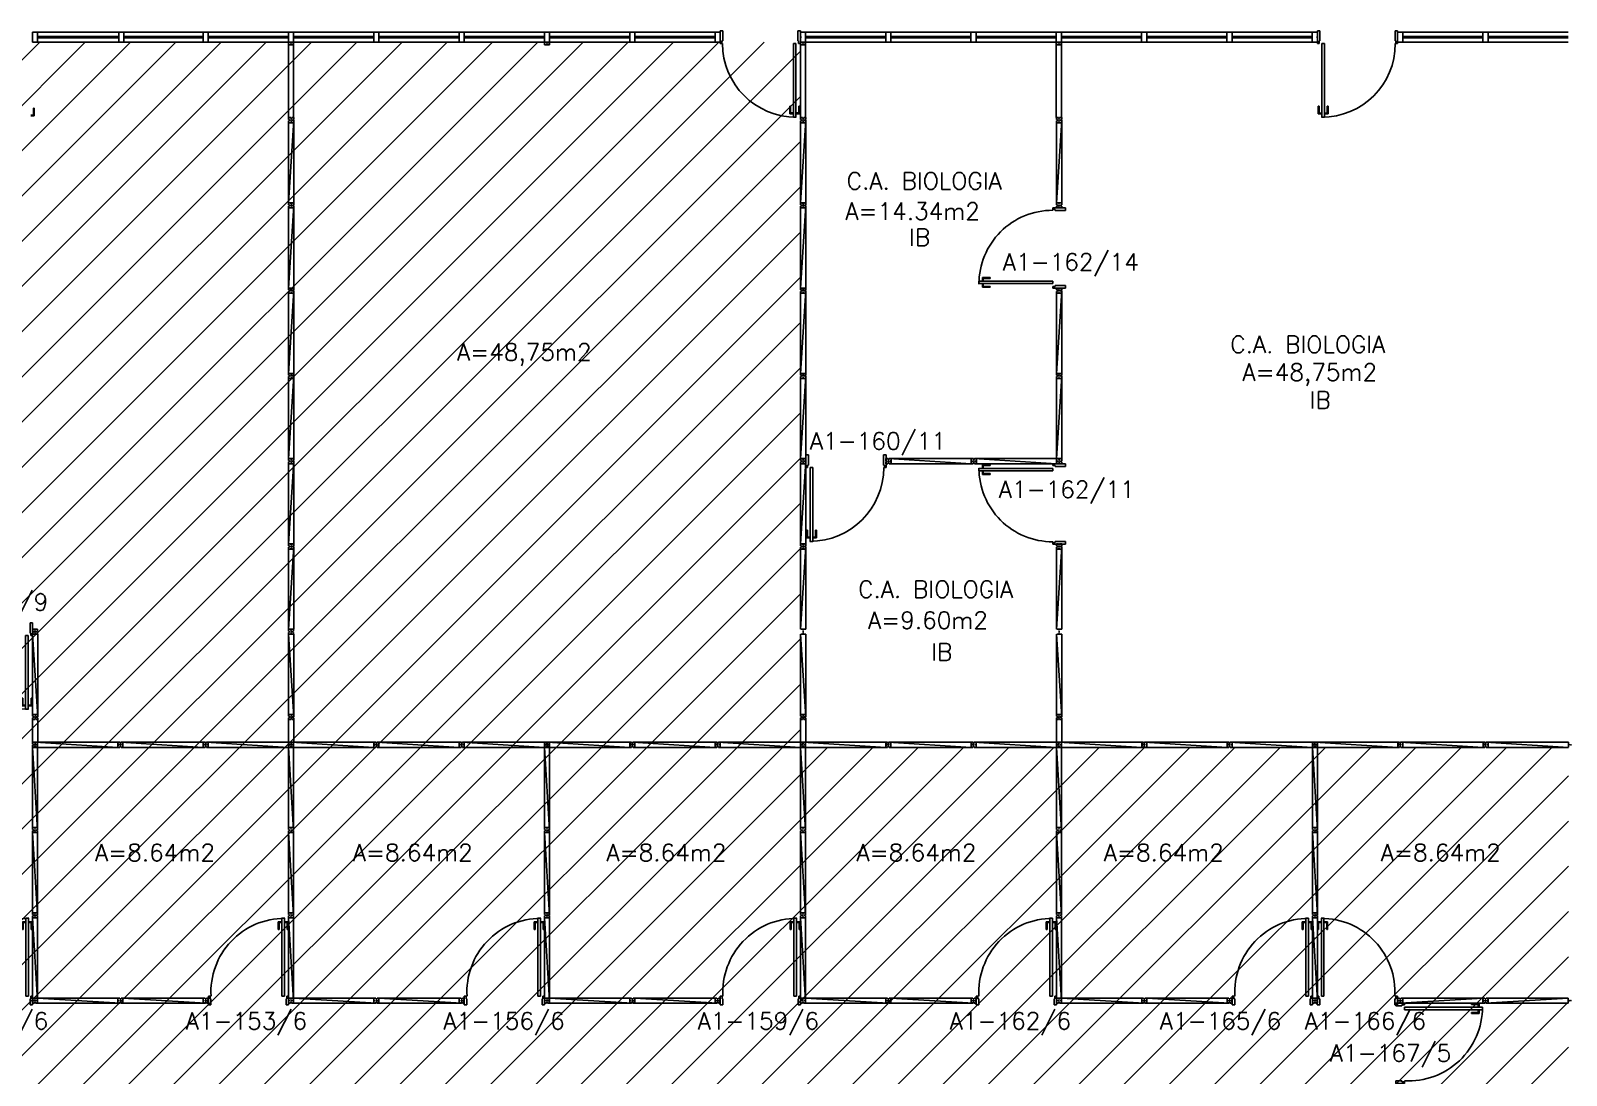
# Model space of a CAD drawing. Extents: x -31 to 207, y 425 to 518.
# Drawn here: x 132.24 to 150.24, y 441.08 to 453.33 of the extents above; entities that cross this region are included whole.
import ezdxf
from ezdxf.enums import TextEntityAlignment as Align

# ---------------------------------------------------------------- set-up
doc = ezdxf.new("R2010")
doc.units = 0
doc.header["$LTSCALE"] = 0.01
doc.header["$MEASUREMENT"] = 0
doc.layers.get('0').update_dxf_attribs({"linetype": 'CONTINUOUS'})
for name, color, linetype in [('AREA', 2, 'CONTINUOUS'), ('DIV', 2, 'CONTINUOUS'), ('HATCH VERMELHO', 10, 'CONTINUOUS'), ('TEXT_CENTRO_CUSTO', 1, 'CONTINUOUS'), ('TEXTO', 2, 'CONTINUOUS'), ('TEXTO-ENDEREÇO', 2, 'CONTINUOUS')]:
    doc.layers.add(name, color=color, linetype=linetype)
doc.styles.add('UNB-100', font='simplex.shx', dxfattribs={"height": 0.2})
doc.styles.add('UNB-100-1', font='simplex.shx', dxfattribs={"height": 0.2})

# ---------------------------------------------------------------- blocks, each defined once
blk = doc.blocks.new('DIVMT-SLS')
for p, q in [((-0.03, 0.03), (-0.03, 0.006)), ((-0.008, 0.03), (-0.03, 0.03)), ((-0.0185, 0.006), (-0.03, 0.006)), ((-0.0185, -0.006), (-0.0185, 0.006)), ((-0.008, 0.03), (-0.008, 0.02)), ((-0.008, 0.02), (0.008, 0.02)), ((-0.0051, 0), (0.0051, 0)), ((0.0051, 0), (-0.0051, 0)), ((-0.0051, 0), (0.0051, 0)), ((0.97, -0.03), (0, 0.03)), ((0, -0.0051), (0, 0.0051)), ((0, 0.0051), (0, -0.0051)), ((0.008, 0.03), (0.008, 0.02)), ((0.008, 0.03), (0.03, 0.03)), ((0.0205, 0.006), (0.03, 0.006)), ((0.0205, -0.006), (0.0205, 0.006)), ((0.0205, 0.006), (0.0205, -0.006)), ((0.0205, 0.006), (0.03, 0.006)), ((0.97, 0.03), (0.03, 0.03)), ((0.03, 0.006), (0.03, 0.03)), ((0.03, -0.03), (0.03, 0.03)), ((0.03, -0.005), (0.03, 0.005)), ((0.97, 0.03), (0.97, 0.009)), ((0.97, 0.009), (0.97, 0.027)), ((0.9795, 0.006), (0.97, 0.006)), ((0.97, -0.005), (0.97, 0.005)), ((0.9795, 0.006), (0.9795, -0.006)), ((1.0051, 0), (0.9949, 0)), ((1, 0.0051), (1, -0.0051)), ((-0.0185, -0.006), (-0.03, -0.006)), ((-0.03, -0.03), (-0.03, -0.006)), ((-0.008, -0.03), (-0.03, -0.03)), ((-0.008, -0.03), (-0.008, -0.02)), ((-0.008, -0.02), (0.008, -0.02)), ((0.008, -0.03), (0.008, -0.02)), ((0.008, -0.03), (0.03, -0.03)), ((0.0205, -0.006), (0.03, -0.006)), ((0.0205, -0.006), (0.03, -0.006)), ((0.03, -0.006), (0.03, -0.03)), ((0.97, -0.03), (0.03, -0.03)), ((0.9795, -0.006), (0.97, -0.006)), ((0.97, -0.009), (0.97, -0.027))]:
    blk.add_line(p, q)
blk = doc.blocks.new('MTINI-SLS')
for p, q in [((-0.005, 0), (0.005, 0)), ((0, 0.001), (0, 0.02)), ((0.008, 0.02), (0, 0.02)), ((0, -0.005), (0, 0.005)), ((0, -0.02), (0, 0.001)), ((0.008, 0.03), (0.03, 0.03)), ((0.008, 0.03), (0.008, 0.02)), ((0.02, 0.006), (0.02, -0.006)), ((0.02, 0.006), (0.03, 0.006)), ((0.02, -0.004), (0.02, 0.004)), ((0.023, 0.006), (0.03, 0.006)), ((0.03, 0.006), (0.03, 0.03)), ((0, -0.02), (0.008, -0.02)), ((0.008, -0.03), (0.008, -0.02)), ((0.008, -0.03), (0.03, -0.03)), ((0.02, -0.006), (0.03, -0.006)), ((0.023, -0.006), (0.03, -0.006)), ((0.03, -0.006), (0.03, -0.03))]:
    blk.add_line(p, q)
blk = doc.blocks.new('PDV2D-SLS')
at = {"layer": 'DIV'}
for p, q in [((0.03, 0.05), (0.06, 0.05)), ((0.03, 0.035), (0.03, 0.05)), ((0.03, -0.035), (0.03, 0.035)), ((0.06, 0.05), (0.06, -0.02)), ((0.941, 0.05), (0.941, -0.02)), ((0.971, 0.05), (0.941, 0.05)), ((0.971, 0.035), (0.971, 0.05)), ((0.971, -0.035), (0.971, 0.035)), ((0.03, -0.05), (0.03, -0.035)), ((0.05, -0.05), (0.03, -0.05)), ((0.05, -0.02), (0.06, -0.02)), ((0.05, -0.02), (0.05, -0.05)), ((0.079, -0.05), (0.109, -0.05)), ((0.079, -0.05), (0.079, -0.965)), ((0.109, -0.05), (0.109, -0.965)), ((0.951, -0.02), (0.941, -0.02)), ((0.951, -0.02), (0.951, -0.05)), ((0.951, -0.05), (0.971, -0.05)), ((0.971, -0.05), (0.971, -0.035)), ((0.036, -0.925), (0.036, -0.835)), ((0.046, -0.835), (0.036, -0.835)), ((0.046, -0.915), (0.046, -0.835)), ((0.141, -0.915), (0.141, -0.835)), ((0.141, -0.835), (0.151, -0.835)), ((0.151, -0.925), (0.151, -0.835)), ((0.036, -0.925), (0.076, -0.925)), ((0.046, -0.915), (0.076, -0.915)), ((0.109, -0.965), (0.079, -0.965)), ((0.141, -0.915), (0.111, -0.915)), ((0.151, -0.925), (0.111, -0.925))]:
    blk.add_line(p, q, dxfattribs=at)
blk.add_arc((0.076, -0.1), 0.865, 270, 3.3214, dxfattribs=at)
blk = doc.blocks.new('PDV1D-SLS')
at = {"layer": 'DIV'}
for p, q in [((0, 0), (-0.012, 0)), ((0, 0.06), (0, 0.075)), ((0, 0.075), (0.03, 0.075)), ((0, -0.06), (0, 0.06)), ((0.03, 0.075), (0.03, -0.045)), ((0.91, 0.075), (0.91, -0.045)), ((0.94, 0.075), (0.91, 0.075)), ((0.94, 0.06), (0.94, 0.075)), ((0.94, -0.06), (0.94, 0.06)), ((0, -0.075), (0, -0.06)), ((0.02, -0.075), (0, -0.075)), ((0.02, -0.045), (0.03, -0.045)), ((0.02, -0.045), (0.02, -0.075)), ((0.052, -0.075), (0.052, -0.94)), ((0.052, -0.075), (0.082, -0.075)), ((0.082, -0.075), (0.082, -0.94)), ((0.92, -0.045), (0.91, -0.045)), ((0.92, -0.045), (0.92, -0.075)), ((0.92, -0.075), (0.94, -0.075)), ((0.94, -0.075), (0.94, -0.06)), ((0.019, -0.81), (0.009, -0.81)), ((0.009, -0.9), (0.009, -0.81)), ((0.009, -0.9), (0.049, -0.9)), ((0.019, -0.89), (0.019, -0.81)), ((0.019, -0.89), (0.049, -0.89)), ((0.114, -0.89), (0.084, -0.89)), ((0.124, -0.9), (0.084, -0.9)), ((0.114, -0.81), (0.124, -0.81)), ((0.114, -0.89), (0.114, -0.81)), ((0.124, -0.9), (0.124, -0.81)), ((0.082, -0.94), (0.052, -0.94))]:
    blk.add_line(p, q, dxfattribs=at)
blk.add_arc((0.048, -0.075), 0.865, 270, 0, dxfattribs=at)
blk = doc.blocks.new('PDV1E-SLS')
at = {"layer": 'DIV'}
for p, q in [((-0.94, 0.075), (-0.91, 0.075)), ((-0.94, 0.06), (-0.94, 0.075)), ((-0.94, -0.06), (-0.94, 0.06)), ((-0.91, 0.075), (-0.91, -0.045)), ((0, 0.075), (-0.03, 0.075)), ((-0.03, 0.075), (-0.03, -0.045)), ((0, 0.06), (0, 0.075)), ((0, -0.06), (0, 0.06)), ((0, 0), (0.012, 0)), ((-0.94, -0.075), (-0.94, -0.06)), ((-0.92, -0.075), (-0.94, -0.075)), ((-0.92, -0.045), (-0.92, -0.075)), ((-0.92, -0.045), (-0.91, -0.045)), ((-0.082, -0.075), (-0.082, -0.94)), ((-0.052, -0.075), (-0.082, -0.075)), ((-0.052, -0.075), (-0.052, -0.94)), ((-0.02, -0.045), (-0.03, -0.045)), ((-0.02, -0.045), (-0.02, -0.075)), ((-0.02, -0.075), (0, -0.075)), ((0, -0.075), (0, -0.06)), ((-0.114, -0.81), (-0.124, -0.81)), ((-0.124, -0.9), (-0.124, -0.81)), ((-0.124, -0.9), (-0.084, -0.9)), ((-0.114, -0.89), (-0.114, -0.81)), ((-0.114, -0.89), (-0.084, -0.89)), ((-0.019, -0.89), (-0.049, -0.89)), ((-0.009, -0.9), (-0.049, -0.9)), ((-0.019, -0.81), (-0.009, -0.81)), ((-0.019, -0.89), (-0.019, -0.81)), ((-0.009, -0.9), (-0.009, -0.81)), ((-0.082, -0.94), (-0.052, -0.94))]:
    blk.add_line(p, q, dxfattribs=at)
blk.add_arc((-0.048, -0.075), 0.865, 180, 270, dxfattribs=at)
blk = doc.blocks.new('A$C65E70D11')
at = {"layer": 'DIV'}
for p, q in [((0, 0.038), (0, 0.06)), ((0.024, 0.06), (0, 0.06)), ((0, 0.038), (0.01, 0.038)), ((0, 0.022), (0, 0)), ((0, 0.022), (0.01, 0.022)), ((0, 0), (0.024, 0)), ((0.01, 0.022), (0.01, 0.038)), ((0.024, 0.051), (0.024, 0.06)), ((0.024, 0.051), (0.024, 0.06)), ((0.024, 0.051), (0.036, 0.051)), ((0.036, 0.051), (0.024, 0.051)), ((0.036, 0.012), (0.024, 0.012)), ((0.024, 0.012), (0.024, 0)), ((0.025, 0.03), (0.035, 0.03)), ((0.035, 0.03), (0.025, 0.03)), ((0.03, 0.025), (0.03, 0.035)), ((0.03, 0.035), (0.03, 0.025)), ((0.03, 0.025), (0.03, 0.035)), ((0.036, 0.051), (0.036, 0.06)), ((0.036, 0.051), (0.036, 0.06)), ((0.036, 0.06), (0.06, 0.06)), ((0.036, 0.012), (0.036, 0)), ((0.06, 0), (0.036, 0)), ((0.05, 0.022), (0.05, 0.038)), ((0.06, 0.038), (0.05, 0.038)), ((0.06, 0.022), (0.05, 0.022)), ((0.06, 0.038), (0.06, 0.06)), ((0.06, 0.022), (0.06, 0))]:
    blk.add_line(p, q, dxfattribs=at)
blk = doc.blocks.new('MTT-SLS')
for p, q in [((-0.008, 0.03), (-0.03, 0.03)), ((-0.03, 0.03), (-0.03, 0.006)), ((-0.0185, 0.006), (-0.03, 0.006)), ((-0.0185, -0.006), (-0.0185, 0.006)), ((-0.008, 0.03), (-0.008, 0.02)), ((-0.008, 0.02), (0.008, 0.02)), ((-0.0051, 0), (0.0051, 0)), ((0, -0.0051), (0, 0.0051)), ((0.008, 0.03), (0.03, 0.03)), ((0.008, 0.03), (0.008, 0.02)), ((0.0205, -0.006), (0.0205, 0.006)), ((0.0205, 0.006), (0.03, 0.006)), ((0.03, 0.006), (0.03, 0.03)), ((-0.03, -0.03), (-0.03, -0.006)), ((-0.0185, -0.006), (-0.03, -0.006)), ((-0.008, -0.03), (-0.03, -0.03)), ((-0.008, -0.02), (0.008, -0.02)), ((-0.008, -0.03), (-0.008, -0.02)), ((0.008, -0.03), (0.008, -0.02)), ((0.008, -0.03), (0.03, -0.03)), ((0.0205, -0.006), (0.03, -0.006)), ((0.03, -0.006), (0.03, -0.03))]:
    blk.add_line(p, q)

msp = doc.modelspace()

# ---------------------------------------------------------------- hatches: boundary and pattern name
at = {"layer": 'HATCH VERMELHO'}
h = msp.add_hatch(dxfattribs=at)
h.set_pattern_fill('ANSI31', color=256, scale=3, style=0)
h.paths.add_polyline_path([(114.324, 444.928), (117.32, 444.928), (117.322, 449.254), (120.322, 449.254), (120.319, 453.197), (141.259, 453.198), (141.259, 444.928), (150.26, 444.928), (150.26, 437.327), (117.32, 437.327), (117.32, 440.387), (114.32, 440.384)])

# ---------------------------------------------------------------- linework, layer by layer
at = {"layer": 'DIV'}
for p, q in [((132.259, 453.197), (132.259, 453.317)), ((132.259, 453.317), (132.319, 453.317)), ((132.259, 453.197), (132.259, 453.317)), ((132.259, 453.317), (132.319, 453.317)), ((132.319, 453.197), (132.259, 453.197)), ((132.319, 453.197), (132.259, 453.197)), ((132.319, 453.197), (132.259, 453.197)), ((132.319, 453.317), (132.319, 453.197)), ((132.319, 453.317), (132.319, 453.198)), ((133.271, 453.317), (132.319, 453.317)), ((132.319, 453.293), (132.319, 453.308)), ((132.319, 453.223), (132.319, 453.293)), ((133.271, 453.263), (132.319, 453.263)), ((132.319, 453.251), (133.271, 453.251)), ((132.319, 453.208), (132.319, 453.223)), ((132.319, 453.197), (133.331, 453.197)), ((133.331, 453.317), (133.271, 453.317)), ((133.271, 453.317), (133.271, 453.198)), ((133.331, 453.317), (133.271, 453.317)), ((133.271, 453.317), (133.271, 453.198)), ((133.271, 453.197), (133.331, 453.197)), ((133.271, 453.197), (133.331, 453.197)), ((133.271, 453.197), (133.331, 453.197)), ((133.331, 453.197), (133.331, 453.317)), ((133.331, 453.197), (133.331, 453.317)), ((133.331, 453.251), (134.259, 453.251)), ((133.331, 453.197), (134.259, 453.197)), ((134.259, 453.317), (133.332, 453.317)), ((134.259, 453.263), (133.332, 453.263)), ((134.319, 453.317), (134.259, 453.317)), ((134.259, 453.317), (134.259, 453.198)), ((134.319, 453.317), (134.259, 453.317)), ((134.259, 453.317), (134.259, 453.198)), ((134.259, 453.197), (134.319, 453.197)), ((134.259, 453.197), (134.319, 453.197)), ((134.259, 453.197), (134.319, 453.197)), ((134.319, 453.197), (134.319, 453.317)), ((134.319, 453.197), (134.319, 453.317)), ((134.319, 453.251), (135.259, 453.251)), ((134.319, 453.197), (135.259, 453.197)), ((135.259, 453.317), (134.32, 453.317)), ((135.259, 453.263), (134.32, 453.263)), ((135.319, 453.317), (135.259, 453.317)), ((135.259, 453.317), (135.259, 453.198)), ((135.319, 453.317), (135.259, 453.317)), ((135.259, 453.317), (135.259, 453.198)), ((135.259, 453.197), (135.319, 453.197)), ((135.259, 453.197), (135.319, 453.197)), ((135.259, 453.197), (135.319, 453.197)), ((135.259, 453.167), (135.319, 453.167)), ((135.259, 452.314), (135.259, 453.167)), ((135.295, 453.177), (135.283, 453.177)), ((135.283, 453.177), (135.283, 453.167)), ((135.284, 453.167), (135.294, 453.167)), ((135.295, 453.177), (135.295, 453.167)), ((135.319, 453.197), (135.319, 453.317)), ((135.319, 453.197), (135.319, 453.317)), ((135.319, 453.251), (136.259, 453.251)), ((135.319, 453.197), (136.259, 453.197)), ((135.319, 452.314), (135.319, 453.167)), ((136.259, 453.317), (135.32, 453.317)), ((136.259, 453.263), (135.32, 453.263)), ((136.319, 453.317), (136.259, 453.317)), ((136.259, 453.317), (136.259, 453.198)), ((136.319, 453.317), (136.259, 453.317)), ((136.259, 453.317), (136.259, 453.198)), ((136.259, 453.197), (136.319, 453.197)), ((136.259, 453.197), (136.319, 453.197)), ((136.259, 453.197), (136.319, 453.197)), ((136.319, 453.197), (136.319, 453.317)), ((136.319, 453.197), (136.319, 453.317)), ((136.319, 453.251), (137.259, 453.251)), ((136.319, 453.197), (137.259, 453.197)), ((137.259, 453.317), (136.32, 453.317)), ((137.259, 453.263), (136.32, 453.263)), ((137.319, 453.317), (137.259, 453.317)), ((137.259, 453.317), (137.259, 453.198)), ((137.319, 453.317), (137.259, 453.317)), ((137.259, 453.317), (137.259, 453.198)), ((137.259, 453.197), (137.319, 453.197)), ((137.259, 453.197), (137.319, 453.197)), ((137.259, 453.197), (137.319, 453.197)), ((137.319, 453.197), (137.319, 453.317)), ((137.319, 453.197), (137.319, 453.317)), ((137.319, 453.251), (138.259, 453.251)), ((137.319, 453.197), (138.259, 453.197)), ((138.259, 453.317), (137.32, 453.317)), ((138.259, 453.263), (137.32, 453.263)), ((138.319, 453.317), (138.259, 453.317)), ((138.259, 453.317), (138.259, 453.198)), ((138.319, 453.317), (138.259, 453.317)), ((138.259, 453.317), (138.259, 453.198)), ((138.259, 453.197), (138.319, 453.197)), ((138.259, 453.197), (138.319, 453.197)), ((138.259, 453.197), (138.319, 453.197)), ((138.259, 453.167), (138.319, 453.167)), ((138.283, 453.177), (138.283, 453.167)), ((138.295, 453.177), (138.283, 453.177)), ((138.284, 453.167), (138.294, 453.167)), ((138.295, 453.177), (138.295, 453.167)), ((138.319, 453.197), (138.319, 453.317)), ((138.319, 453.197), (138.319, 453.317)), ((138.319, 453.251), (139.259, 453.251)), ((138.319, 453.197), (139.259, 453.197)), ((139.259, 453.317), (138.32, 453.317)), ((139.259, 453.263), (138.32, 453.263)), ((139.319, 453.317), (139.259, 453.317)), ((139.259, 453.317), (139.259, 453.198)), ((139.319, 453.317), (139.259, 453.317)), ((139.259, 453.317), (139.259, 453.198)), ((139.259, 453.197), (139.319, 453.197)), ((139.259, 453.197), (139.319, 453.197)), ((139.259, 453.197), (139.319, 453.197)), ((139.319, 453.197), (139.319, 453.317)), ((139.319, 453.197), (139.319, 453.317)), ((139.319, 453.251), (140.259, 453.251)), ((139.319, 453.197), (140.259, 453.197)), ((140.259, 453.317), (139.32, 453.317)), ((140.259, 453.263), (139.32, 453.263)), ((140.319, 453.317), (140.259, 453.317)), ((140.259, 453.317), (140.259, 453.198)), ((140.319, 453.317), (140.259, 453.317)), ((140.259, 453.317), (140.259, 453.198)), ((140.259, 453.197), (140.319, 453.197)), ((140.259, 453.197), (140.319, 453.197)), ((140.259, 453.197), (140.319, 453.197)), ((140.319, 453.197), (140.319, 453.317)), ((140.319, 453.197), (140.319, 453.317)), ((141.319, 453.317), (141.259, 453.317)), ((141.259, 453.317), (141.259, 453.198)), ((141.319, 453.317), (141.259, 453.317)), ((141.259, 453.317), (141.259, 453.198)), ((141.259, 453.197), (141.319, 453.197)), ((141.259, 453.197), (141.319, 453.197)), ((141.259, 453.197), (141.319, 453.197)), ((141.259, 453.197), (141.319, 453.197)), ((141.259, 453.197), (141.319, 453.197)), ((141.259, 453.197), (141.319, 453.197)), ((141.259, 453.167), (141.319, 453.167)), ((141.259, 452.314), (141.259, 453.167)), ((141.295, 453.177), (141.283, 453.177)), ((141.283, 453.177), (141.283, 453.167)), ((141.284, 453.167), (141.294, 453.167)), ((141.295, 453.177), (141.295, 453.167)), ((141.319, 453.197), (141.319, 453.317)), ((141.319, 453.197), (141.319, 453.317)), ((141.319, 453.251), (142.259, 453.251)), ((141.319, 453.197), (142.259, 453.197)), ((141.319, 452.314), (141.319, 453.167)), ((142.259, 453.317), (141.32, 453.317)), ((142.259, 453.263), (141.32, 453.263)), ((142.319, 453.317), (142.259, 453.317)), ((142.259, 453.317), (142.259, 453.198)), ((142.319, 453.317), (142.259, 453.317)), ((142.259, 453.317), (142.259, 453.198)), ((142.259, 453.197), (142.319, 453.197)), ((142.259, 453.197), (142.319, 453.197)), ((142.259, 453.197), (142.319, 453.197)), ((142.319, 453.197), (142.319, 453.317)), ((142.319, 453.197), (142.319, 453.317)), ((142.319, 453.251), (143.259, 453.251)), ((142.319, 453.197), (143.259, 453.197)), ((143.259, 453.317), (142.32, 453.317)), ((143.259, 453.263), (142.32, 453.263)), ((143.319, 453.317), (143.259, 453.317)), ((143.259, 453.317), (143.259, 453.198)), ((143.319, 453.317), (143.259, 453.317)), ((143.259, 453.317), (143.259, 453.198)), ((143.259, 453.197), (143.319, 453.197)), ((143.259, 453.197), (143.319, 453.197)), ((143.259, 453.197), (143.319, 453.197)), ((143.319, 453.197), (143.319, 453.317)), ((143.319, 453.197), (143.319, 453.317)), ((143.319, 453.251), (144.259, 453.251)), ((143.319, 453.197), (144.259, 453.197)), ((144.259, 453.317), (143.32, 453.317)), ((144.259, 453.263), (143.32, 453.263)), ((144.319, 453.317), (144.259, 453.317)), ((144.259, 453.317), (144.259, 453.198)), ((144.319, 453.317), (144.259, 453.317)), ((144.259, 453.317), (144.259, 453.198)), ((144.259, 453.197), (144.319, 453.197)), ((144.259, 453.197), (144.319, 453.197)), ((144.259, 453.197), (144.319, 453.197)), ((144.259, 452.314), (144.259, 453.167)), ((144.259, 453.167), (144.319, 453.167)), ((144.283, 453.177), (144.283, 453.167)), ((144.295, 453.177), (144.283, 453.177)), ((144.284, 453.167), (144.294, 453.167)), ((144.295, 453.177), (144.295, 453.167)), ((144.319, 453.197), (144.319, 453.317)), ((144.319, 453.197), (144.319, 453.317)), ((144.319, 453.251), (145.259, 453.251)), ((144.319, 453.197), (145.259, 453.197)), ((144.319, 452.314), (144.319, 453.167)), ((145.259, 453.317), (144.32, 453.317)), ((145.259, 453.263), (144.32, 453.263)), ((145.319, 453.317), (145.259, 453.317)), ((145.259, 453.317), (145.259, 453.198)), ((145.319, 453.317), (145.259, 453.317)), ((145.259, 453.317), (145.259, 453.198)), ((145.259, 453.197), (145.319, 453.197)), ((145.259, 453.197), (145.319, 453.197)), ((145.259, 453.197), (145.319, 453.197)), ((145.319, 453.197), (145.319, 453.317)), ((145.319, 453.197), (145.319, 453.317)), ((145.319, 453.251), (146.259, 453.251)), ((145.319, 453.197), (146.259, 453.197)), ((146.259, 453.317), (145.32, 453.317)), ((146.259, 453.263), (145.32, 453.263)), ((146.319, 453.317), (146.259, 453.317)), ((146.259, 453.317), (146.259, 453.198)), ((146.319, 453.317), (146.259, 453.317)), ((146.259, 453.317), (146.259, 453.198)), ((146.259, 453.197), (146.319, 453.197)), ((146.259, 453.197), (146.319, 453.197)), ((146.259, 453.197), (146.319, 453.197)), ((146.319, 453.197), (146.319, 453.317)), ((146.319, 453.197), (146.319, 453.317)), ((146.319, 453.251), (147.259, 453.251)), ((146.319, 453.197), (147.259, 453.197)), ((147.259, 453.317), (146.32, 453.317)), ((147.259, 453.263), (146.32, 453.263)), ((147.319, 453.317), (147.259, 453.317)), ((147.259, 453.317), (147.259, 453.198)), ((147.319, 453.317), (147.259, 453.317)), ((147.259, 453.317), (147.259, 453.198)), ((147.259, 453.197), (147.319, 453.197)), ((147.259, 453.197), (147.319, 453.197)), ((147.259, 453.197), (147.319, 453.197)), ((147.319, 453.197), (147.319, 453.317)), ((147.319, 453.197), (147.319, 453.317)), ((148.319, 453.317), (148.259, 453.317)), ((148.259, 453.317), (148.259, 453.198)), ((148.319, 453.317), (148.259, 453.317)), ((148.259, 453.317), (148.259, 453.198)), ((148.259, 453.197), (148.319, 453.197)), ((148.259, 453.197), (148.319, 453.197)), ((148.259, 453.197), (148.319, 453.197)), ((148.319, 453.197), (148.319, 453.317)), ((148.319, 453.197), (148.319, 453.317)), ((148.319, 453.251), (149.259, 453.251)), ((148.319, 453.197), (149.259, 453.197)), ((149.259, 453.317), (148.32, 453.317)), ((149.259, 453.263), (148.32, 453.263)), ((149.319, 453.317), (149.259, 453.317)), ((149.259, 453.317), (149.259, 453.198)), ((149.319, 453.317), (149.259, 453.317)), ((149.259, 453.317), (149.259, 453.198)), ((149.259, 453.197), (149.319, 453.197)), ((149.259, 453.197), (149.319, 453.197)), ((149.259, 453.197), (149.319, 453.197)), ((149.319, 453.197), (149.319, 453.317)), ((149.319, 453.197), (149.319, 453.317)), ((149.319, 453.251), (150.259, 453.251)), ((149.319, 453.197), (150.259, 453.197)), ((150.259, 453.317), (149.32, 453.317)), ((150.259, 453.263), (149.32, 453.263)), ((132.27, 452.343), (132.24, 452.343)), ((132.28, 452.333), (132.24, 452.333)), ((132.27, 452.423), (132.28, 452.423)), ((132.27, 452.343), (132.27, 452.423)), ((132.28, 452.333), (132.28, 452.423)), ((132.284, 446.314), (132.26, 446.314)), ((132.26, 446.292), (132.26, 446.314)), ((132.26, 446.314), (132.32, 446.314)), ((132.26, 446.314), (132.32, 446.314)), ((132.281, 446.314), (132.263, 446.314)), ((132.284, 446.304), (132.284, 446.314)), ((132.284, 446.304), (132.284, 446.314)), ((132.284, 446.304), (132.284, 446.314)), ((132.285, 446.314), (132.295, 446.314)), ((132.285, 446.314), (132.295, 446.314)), ((132.296, 446.314), (132.32, 446.314)), ((132.296, 446.304), (132.296, 446.314)), ((132.296, 446.304), (132.296, 446.314)), ((132.296, 446.304), (132.296, 446.314)), ((132.32, 446.314), (132.299, 446.314)), ((132.299, 446.314), (132.317, 446.314)), ((132.32, 446.292), (132.32, 446.314)), ((135.284, 446.314), (135.26, 446.314)), ((135.26, 446.292), (135.26, 446.314)), ((135.26, 446.314), (135.32, 446.314)), ((135.26, 446.314), (135.32, 446.314)), ((135.281, 446.314), (135.263, 446.314)), ((135.284, 446.304), (135.284, 446.314)), ((135.284, 446.304), (135.284, 446.314)), ((135.284, 446.304), (135.284, 446.314)), ((135.285, 446.314), (135.295, 446.314)), ((135.285, 446.314), (135.295, 446.314)), ((135.296, 446.314), (135.32, 446.314)), ((135.296, 446.304), (135.296, 446.314)), ((135.296, 446.304), (135.296, 446.314)), ((135.296, 446.304), (135.296, 446.314)), ((135.32, 446.314), (135.299, 446.314)), ((135.299, 446.314), (135.317, 446.314)), ((135.32, 446.292), (135.32, 446.314)), ((132.26, 446.292), (132.27, 446.292)), ((132.26, 446.276), (132.27, 446.276)), ((132.26, 446.276), (132.26, 446.254)), ((132.26, 446.254), (132.284, 446.254)), ((132.27, 446.276), (132.27, 446.292)), ((132.284, 446.304), (132.296, 446.304)), ((132.296, 446.304), (132.284, 446.304)), ((132.296, 446.304), (132.284, 446.304)), ((132.284, 446.284), (132.295, 446.284)), ((132.295, 446.284), (132.284, 446.284)), ((132.295, 446.284), (132.284, 446.284)), ((132.284, 446.265), (132.284, 446.254)), ((132.284, 446.265), (132.296, 446.265)), ((132.29, 446.279), (132.29, 446.289)), ((132.29, 446.289), (132.29, 446.279)), ((132.29, 446.279), (132.29, 446.289)), ((132.29, 446.279), (132.29, 446.289)), ((132.296, 446.265), (132.296, 446.254)), ((132.32, 446.254), (132.296, 446.254)), ((132.32, 446.292), (132.31, 446.292)), ((132.31, 446.276), (132.31, 446.292)), ((132.32, 446.276), (132.31, 446.276)), ((132.32, 446.276), (132.32, 446.254)), ((135.26, 446.292), (135.27, 446.292)), ((135.26, 446.276), (135.27, 446.276)), ((135.26, 446.276), (135.26, 446.254)), ((135.26, 446.254), (135.284, 446.254)), ((135.27, 446.276), (135.27, 446.292)), ((135.284, 446.304), (135.296, 446.304)), ((135.296, 446.304), (135.284, 446.304)), ((135.296, 446.304), (135.284, 446.304)), ((135.284, 446.284), (135.295, 446.284)), ((135.295, 446.284), (135.284, 446.284)), ((135.295, 446.284), (135.284, 446.284)), ((135.284, 446.265), (135.284, 446.254)), ((135.284, 446.265), (135.296, 446.265)), ((135.29, 446.279), (135.29, 446.289)), ((135.29, 446.289), (135.29, 446.279)), ((135.29, 446.279), (135.29, 446.289)), ((135.29, 446.279), (135.29, 446.289)), ((135.296, 446.265), (135.296, 446.254)), ((135.32, 446.254), (135.296, 446.254)), ((135.32, 446.292), (135.31, 446.292)), ((135.31, 446.276), (135.31, 446.292)), ((135.32, 446.276), (135.31, 446.276)), ((135.32, 446.276), (135.32, 446.254)), ((132.262, 445.256), (132.262, 444.994)), ((132.322, 445.256), (132.322, 444.994)), ((135.262, 445.256), (135.262, 444.994)), ((135.322, 445.256), (135.322, 444.994)), ((141.262, 445.256), (141.262, 444.994)), ((141.322, 445.256), (141.322, 444.994)), ((144.262, 445.256), (144.262, 444.994)), ((144.322, 445.256), (144.322, 444.994)), ((132.26, 444.988), (132.32, 444.988)), ((132.26, 444.966), (132.26, 444.988)), ((132.284, 444.988), (132.26, 444.988)), ((132.26, 444.988), (132.32, 444.988)), ((132.26, 444.988), (132.32, 444.988)), ((132.284, 444.988), (132.26, 444.988)), ((132.26, 444.966), (132.26, 444.988)), ((132.26, 444.988), (132.32, 444.988)), ((132.26, 444.966), (132.27, 444.966)), ((132.26, 444.966), (132.27, 444.966)), ((132.26, 444.95), (132.26, 444.928)), ((132.26, 444.95), (132.27, 444.95)), ((132.26, 444.95), (132.27, 444.95)), ((132.26, 444.95), (132.26, 444.928)), ((132.26, 444.928), (132.284, 444.928)), ((132.26, 444.928), (132.32, 444.928)), ((132.26, 444.928), (132.32, 444.928)), ((132.26, 444.928), (132.284, 444.928)), ((132.281, 444.988), (132.263, 444.988)), ((132.281, 444.988), (132.263, 444.988)), ((132.281, 444.928), (132.263, 444.928)), ((132.281, 444.928), (132.263, 444.928)), ((132.27, 444.95), (132.27, 444.966)), ((132.27, 444.95), (132.27, 444.966)), ((132.284, 444.979), (132.284, 444.988)), ((132.284, 444.979), (132.284, 444.988)), ((132.284, 444.979), (132.284, 444.988)), ((132.284, 444.979), (132.284, 444.988)), ((132.284, 444.979), (132.284, 444.988)), ((132.284, 444.979), (132.284, 444.988)), ((132.296, 444.979), (132.284, 444.979)), ((132.284, 444.979), (132.296, 444.979)), ((132.296, 444.979), (132.284, 444.979)), ((132.296, 444.979), (132.284, 444.979)), ((132.284, 444.979), (132.296, 444.979)), ((132.296, 444.979), (132.284, 444.979)), ((132.295, 444.958), (132.284, 444.958)), ((132.284, 444.958), (132.295, 444.958)), ((132.295, 444.958), (132.284, 444.958)), ((132.295, 444.958), (132.284, 444.958)), ((132.295, 444.958), (132.284, 444.958)), ((132.295, 444.958), (132.284, 444.958)), ((132.284, 444.958), (132.295, 444.958)), ((132.295, 444.958), (132.284, 444.958)), ((132.284, 444.94), (132.296, 444.94)), ((132.284, 444.94), (132.284, 444.928)), ((132.284, 444.94), (132.284, 444.928)), ((132.284, 444.94), (132.296, 444.94)), ((132.284, 444.938), (132.284, 444.928)), ((132.296, 444.938), (132.284, 444.938)), ((132.296, 444.938), (132.284, 444.938)), ((132.284, 444.938), (132.284, 444.928)), ((132.285, 444.988), (132.295, 444.988)), ((132.285, 444.988), (132.295, 444.988)), ((132.285, 444.988), (132.295, 444.988)), ((132.285, 444.988), (132.295, 444.988)), ((132.285, 444.928), (132.295, 444.928)), ((132.285, 444.928), (132.295, 444.928)), ((132.29, 444.953), (132.29, 444.964)), ((132.29, 444.964), (132.29, 444.953)), ((132.29, 444.953), (132.29, 444.964)), ((132.29, 444.964), (132.29, 444.953)), ((132.29, 444.953), (132.29, 444.964)), ((132.29, 444.953), (132.29, 444.964)), ((132.29, 444.964), (132.29, 444.953)), ((132.29, 444.953), (132.29, 444.964)), ((132.29, 444.964), (132.29, 444.953)), ((132.29, 444.953), (132.29, 444.964)), ((132.296, 444.979), (132.296, 444.988)), ((132.296, 444.979), (132.296, 444.988)), ((132.296, 444.988), (132.32, 444.988)), ((132.296, 444.979), (132.296, 444.988)), ((132.296, 444.979), (132.296, 444.988)), ((132.296, 444.988), (132.32, 444.988)), ((132.296, 444.979), (132.296, 444.988)), ((132.296, 444.979), (132.296, 444.988)), ((132.296, 444.94), (132.296, 444.928)), ((132.296, 444.94), (132.296, 444.928)), ((132.296, 444.938), (132.296, 444.928)), ((132.296, 444.938), (132.296, 444.928)), ((132.32, 444.928), (132.296, 444.928)), ((132.32, 444.928), (132.296, 444.928)), ((132.299, 444.988), (132.317, 444.988)), ((132.32, 444.988), (132.299, 444.988)), ((132.32, 444.988), (132.299, 444.988)), ((132.299, 444.988), (132.317, 444.988)), ((132.32, 444.928), (132.299, 444.928)), ((132.299, 444.928), (132.317, 444.928)), ((132.299, 444.928), (132.317, 444.928)), ((132.32, 444.928), (132.299, 444.928)), ((132.31, 444.95), (132.31, 444.966)), ((132.32, 444.966), (132.31, 444.966)), ((132.32, 444.966), (132.31, 444.966)), ((132.31, 444.95), (132.31, 444.966)), ((132.32, 444.95), (132.31, 444.95)), ((132.32, 444.95), (132.31, 444.95)), ((132.32, 444.966), (132.32, 444.988)), ((132.32, 444.966), (132.32, 444.988)), ((132.32, 444.95), (132.32, 444.928)), ((132.32, 444.95), (132.32, 444.928)), ((135.26, 444.988), (135.32, 444.988)), ((135.26, 444.966), (135.26, 444.988)), ((135.284, 444.988), (135.26, 444.988)), ((135.26, 444.988), (135.32, 444.988)), ((135.26, 444.988), (135.32, 444.988)), ((135.26, 444.966), (135.26, 444.988)), ((135.284, 444.988), (135.26, 444.988)), ((135.26, 444.988), (135.32, 444.988)), ((135.26, 444.988), (135.32, 444.988)), ((135.284, 444.988), (135.26, 444.988)), ((135.26, 444.966), (135.26, 444.988)), ((135.26, 444.988), (135.32, 444.988)), ((135.26, 444.966), (135.27, 444.966)), ((135.26, 444.966), (135.27, 444.966)), ((135.26, 444.966), (135.27, 444.966)), ((135.26, 444.95), (135.26, 444.928)), ((135.26, 444.95), (135.27, 444.95)), ((135.26, 444.95), (135.26, 444.928)), ((135.26, 444.95), (135.27, 444.95)), ((135.26, 444.95), (135.27, 444.95)), ((135.26, 444.95), (135.26, 444.928)), ((135.26, 444.928), (135.284, 444.928)), ((135.26, 444.928), (135.32, 444.928)), ((135.26, 444.928), (135.284, 444.928)), ((135.26, 444.928), (135.32, 444.928)), ((135.26, 444.928), (135.32, 444.928)), ((135.26, 444.928), (135.284, 444.928)), ((135.281, 444.988), (135.263, 444.988)), ((135.281, 444.988), (135.263, 444.988)), ((135.281, 444.988), (135.263, 444.988)), ((135.281, 444.928), (135.263, 444.928)), ((135.281, 444.928), (135.263, 444.928)), ((135.281, 444.928), (135.263, 444.928)), ((135.27, 444.95), (135.27, 444.966)), ((135.27, 444.95), (135.27, 444.966)), ((135.27, 444.95), (135.27, 444.966)), ((135.284, 444.979), (135.284, 444.988)), ((135.284, 444.979), (135.284, 444.988)), ((135.284, 444.979), (135.284, 444.988)), ((135.284, 444.979), (135.284, 444.988)), ((135.284, 444.979), (135.284, 444.988)), ((135.284, 444.979), (135.284, 444.988)), ((135.284, 444.979), (135.284, 444.988)), ((135.284, 444.979), (135.284, 444.988)), ((135.284, 444.979), (135.284, 444.988)), ((135.296, 444.979), (135.284, 444.979)), ((135.284, 444.979), (135.296, 444.979)), ((135.296, 444.979), (135.284, 444.979)), ((135.296, 444.979), (135.284, 444.979)), ((135.284, 444.979), (135.296, 444.979)), ((135.296, 444.979), (135.284, 444.979)), ((135.296, 444.979), (135.284, 444.979)), ((135.284, 444.979), (135.296, 444.979)), ((135.296, 444.979), (135.284, 444.979)), ((135.295, 444.958), (135.284, 444.958)), ((135.284, 444.958), (135.295, 444.958)), ((135.295, 444.958), (135.284, 444.958)), ((135.295, 444.958), (135.284, 444.958)), ((135.295, 444.958), (135.284, 444.958)), ((135.284, 444.958), (135.295, 444.958)), ((135.295, 444.958), (135.284, 444.958)), ((135.295, 444.958), (135.284, 444.958)), ((135.295, 444.958), (135.284, 444.958)), ((135.295, 444.958), (135.284, 444.958)), ((135.284, 444.958), (135.295, 444.958)), ((135.295, 444.958), (135.284, 444.958)), ((135.284, 444.94), (135.296, 444.94)), ((135.284, 444.94), (135.284, 444.928)), ((135.284, 444.94), (135.296, 444.94)), ((135.284, 444.94), (135.284, 444.928)), ((135.284, 444.94), (135.284, 444.928)), ((135.284, 444.94), (135.296, 444.94)), ((135.284, 444.938), (135.284, 444.928)), ((135.296, 444.938), (135.284, 444.938)), ((135.284, 444.938), (135.284, 444.928)), ((135.296, 444.938), (135.284, 444.938)), ((135.296, 444.938), (135.284, 444.938)), ((135.284, 444.938), (135.284, 444.928)), ((135.285, 444.988), (135.295, 444.988)), ((135.285, 444.988), (135.295, 444.988)), ((135.285, 444.988), (135.295, 444.988)), ((135.285, 444.988), (135.295, 444.988)), ((135.285, 444.988), (135.295, 444.988)), ((135.285, 444.988), (135.295, 444.988)), ((135.285, 444.928), (135.295, 444.928)), ((135.285, 444.928), (135.295, 444.928)), ((135.285, 444.928), (135.295, 444.928)), ((135.29, 444.953), (135.29, 444.964)), ((135.29, 444.964), (135.29, 444.953)), ((135.29, 444.953), (135.29, 444.964)), ((135.29, 444.964), (135.29, 444.953)), ((135.29, 444.953), (135.29, 444.964)), ((135.29, 444.953), (135.29, 444.964)), ((135.29, 444.964), (135.29, 444.953)), ((135.29, 444.953), (135.29, 444.964)), ((135.29, 444.964), (135.29, 444.953)), ((135.29, 444.953), (135.29, 444.964)), ((135.29, 444.953), (135.29, 444.964)), ((135.29, 444.964), (135.29, 444.953)), ((135.29, 444.953), (135.29, 444.964)), ((135.29, 444.964), (135.29, 444.953)), ((135.29, 444.953), (135.29, 444.964)), ((135.296, 444.979), (135.296, 444.988)), ((135.296, 444.979), (135.296, 444.988)), ((135.296, 444.988), (135.32, 444.988)), ((135.296, 444.979), (135.296, 444.988)), ((135.296, 444.979), (135.296, 444.988)), ((135.296, 444.979), (135.296, 444.988)), ((135.296, 444.988), (135.32, 444.988)), ((135.296, 444.979), (135.296, 444.988)), ((135.296, 444.979), (135.296, 444.988)), ((135.296, 444.988), (135.32, 444.988)), ((135.296, 444.979), (135.296, 444.988)), ((135.296, 444.979), (135.296, 444.988)), ((135.296, 444.94), (135.296, 444.928)), ((135.296, 444.94), (135.296, 444.928)), ((135.296, 444.94), (135.296, 444.928)), ((135.296, 444.938), (135.296, 444.928)), ((135.296, 444.938), (135.296, 444.928)), ((135.296, 444.938), (135.296, 444.928)), ((135.32, 444.928), (135.296, 444.928)), ((135.32, 444.928), (135.296, 444.928)), ((135.32, 444.928), (135.296, 444.928)), ((135.299, 444.988), (135.317, 444.988)), ((135.32, 444.988), (135.299, 444.988)), ((135.299, 444.988), (135.317, 444.988)), ((135.32, 444.988), (135.299, 444.988)), ((135.32, 444.988), (135.299, 444.988)), ((135.299, 444.988), (135.317, 444.988)), ((135.32, 444.928), (135.299, 444.928)), ((135.299, 444.928), (135.317, 444.928)), ((135.32, 444.928), (135.299, 444.928)), ((135.299, 444.928), (135.317, 444.928)), ((135.299, 444.928), (135.317, 444.928)), ((135.32, 444.928), (135.299, 444.928)), ((135.31, 444.95), (135.31, 444.966)), ((135.32, 444.966), (135.31, 444.966)), ((135.31, 444.95), (135.31, 444.966)), ((135.32, 444.966), (135.31, 444.966)), ((135.32, 444.966), (135.31, 444.966)), ((135.31, 444.95), (135.31, 444.966)), ((135.32, 444.95), (135.31, 444.95)), ((135.32, 444.95), (135.31, 444.95)), ((135.32, 444.95), (135.31, 444.95)), ((135.32, 444.966), (135.32, 444.988)), ((135.32, 444.966), (135.32, 444.988)), ((135.32, 444.966), (135.32, 444.988)), ((135.32, 444.95), (135.32, 444.928)), ((135.32, 444.95), (135.32, 444.928)), ((135.32, 444.95), (135.32, 444.928)), ((138.259, 444.988), (138.319, 444.988)), ((138.259, 444.966), (138.259, 444.988)), ((138.283, 444.988), (138.259, 444.988)), ((138.259, 444.966), (138.269, 444.966)), ((138.259, 444.95), (138.259, 444.928)), ((138.259, 444.95), (138.269, 444.95)), ((138.259, 444.928), (138.283, 444.928)), ((138.26, 444.928), (138.26, 444.988)), ((138.26, 444.988), (138.26, 444.967)), ((138.26, 444.967), (138.26, 444.985)), ((138.269, 444.964), (138.26, 444.964)), ((138.26, 444.953), (138.26, 444.963)), ((138.269, 444.952), (138.26, 444.952)), ((138.26, 444.949), (138.26, 444.931)), ((138.269, 444.95), (138.269, 444.966)), ((138.269, 444.964), (138.269, 444.952)), ((138.283, 444.979), (138.283, 444.988)), ((138.283, 444.979), (138.283, 444.988)), ((138.295, 444.979), (138.283, 444.979)), ((138.283, 444.979), (138.295, 444.979)), ((138.283, 444.94), (138.295, 444.94)), ((138.283, 444.94), (138.283, 444.928)), ((138.284, 444.988), (138.294, 444.988)), ((138.295, 444.958), (138.284, 444.958)), ((138.294, 444.958), (138.284, 444.958)), ((138.284, 444.958), (138.294, 444.958)), ((138.289, 444.953), (138.289, 444.964)), ((138.289, 444.964), (138.289, 444.953)), ((138.289, 444.953), (138.289, 444.964)), ((138.29, 444.964), (138.29, 444.953)), ((138.295, 444.979), (138.295, 444.988)), ((138.295, 444.979), (138.295, 444.988)), ((138.295, 444.988), (138.319, 444.988)), ((138.295, 444.94), (138.295, 444.928)), ((138.319, 444.928), (138.295, 444.928)), ((138.309, 444.95), (138.309, 444.966)), ((138.319, 444.966), (138.309, 444.966)), ((138.319, 444.95), (138.309, 444.95)), ((138.319, 444.966), (138.319, 444.988)), ((138.319, 444.95), (138.319, 444.928)), ((139.26, 444.988), (139.26, 444.967)), ((139.26, 444.928), (139.26, 444.988)), ((139.26, 444.967), (139.26, 444.985)), ((139.269, 444.964), (139.26, 444.964)), ((139.26, 444.953), (139.26, 444.963)), ((139.269, 444.952), (139.26, 444.952)), ((139.26, 444.949), (139.26, 444.931)), ((139.269, 444.964), (139.269, 444.952)), ((139.295, 444.958), (139.284, 444.958)), ((139.29, 444.964), (139.29, 444.953)), ((141.26, 444.988), (141.32, 444.988)), ((141.26, 444.988), (141.32, 444.988)), ((141.26, 444.966), (141.26, 444.988)), ((141.284, 444.988), (141.26, 444.988)), ((141.26, 444.966), (141.27, 444.966)), ((141.26, 444.95), (141.26, 444.928)), ((141.26, 444.95), (141.27, 444.95)), ((141.26, 444.928), (141.284, 444.928)), ((141.281, 444.988), (141.263, 444.988)), ((141.27, 444.95), (141.27, 444.966)), ((141.284, 444.979), (141.284, 444.988)), ((141.284, 444.979), (141.284, 444.988)), ((141.284, 444.979), (141.284, 444.988)), ((141.296, 444.979), (141.284, 444.979)), ((141.296, 444.979), (141.284, 444.979)), ((141.284, 444.979), (141.296, 444.979)), ((141.295, 444.958), (141.284, 444.958)), ((141.295, 444.958), (141.284, 444.958)), ((141.284, 444.958), (141.295, 444.958)), ((141.284, 444.94), (141.296, 444.94)), ((141.284, 444.94), (141.284, 444.928)), ((141.285, 444.988), (141.295, 444.988)), ((141.285, 444.988), (141.295, 444.988)), ((141.29, 444.953), (141.29, 444.964)), ((141.29, 444.953), (141.29, 444.964)), ((141.29, 444.964), (141.29, 444.953)), ((141.29, 444.953), (141.29, 444.964)), ((141.296, 444.979), (141.296, 444.988)), ((141.296, 444.979), (141.296, 444.988)), ((141.296, 444.979), (141.296, 444.988)), ((141.296, 444.988), (141.32, 444.988)), ((141.296, 444.94), (141.296, 444.928)), ((141.32, 444.928), (141.296, 444.928)), ((141.299, 444.988), (141.317, 444.988)), ((141.32, 444.988), (141.299, 444.988)), ((141.31, 444.95), (141.31, 444.966)), ((141.32, 444.966), (141.31, 444.966)), ((141.32, 444.95), (141.31, 444.95)), ((141.32, 444.966), (141.32, 444.988)), ((141.32, 444.95), (141.32, 444.928)), ((144.26, 444.988), (144.32, 444.988)), ((144.284, 444.988), (144.26, 444.988)), ((144.26, 444.966), (144.26, 444.988)), ((144.26, 444.988), (144.32, 444.988)), ((144.26, 444.966), (144.27, 444.966)), ((144.26, 444.95), (144.27, 444.95)), ((144.26, 444.95), (144.26, 444.928)), ((144.26, 444.928), (144.32, 444.928)), ((144.26, 444.928), (144.284, 444.928)), ((144.281, 444.988), (144.263, 444.988)), ((144.281, 444.928), (144.263, 444.928)), ((144.27, 444.95), (144.27, 444.966)), ((144.284, 444.979), (144.284, 444.988)), ((144.284, 444.979), (144.284, 444.988)), ((144.284, 444.979), (144.284, 444.988)), ((144.296, 444.979), (144.284, 444.979)), ((144.284, 444.979), (144.296, 444.979)), ((144.296, 444.979), (144.284, 444.979)), ((144.295, 444.958), (144.284, 444.958)), ((144.295, 444.958), (144.284, 444.958)), ((144.284, 444.958), (144.295, 444.958)), ((144.295, 444.958), (144.284, 444.958)), ((144.284, 444.94), (144.284, 444.928)), ((144.284, 444.94), (144.296, 444.94)), ((144.296, 444.938), (144.284, 444.938)), ((144.284, 444.938), (144.284, 444.928)), ((144.285, 444.988), (144.295, 444.988)), ((144.285, 444.988), (144.295, 444.988)), ((144.285, 444.928), (144.295, 444.928)), ((144.29, 444.953), (144.29, 444.964)), ((144.29, 444.964), (144.29, 444.953)), ((144.29, 444.953), (144.29, 444.964)), ((144.29, 444.964), (144.29, 444.953)), ((144.29, 444.953), (144.29, 444.964)), ((144.296, 444.979), (144.296, 444.988)), ((144.296, 444.988), (144.32, 444.988)), ((144.296, 444.979), (144.296, 444.988)), ((144.296, 444.979), (144.296, 444.988)), ((144.296, 444.94), (144.296, 444.928)), ((144.296, 444.938), (144.296, 444.928)), ((144.32, 444.928), (144.296, 444.928)), ((144.32, 444.988), (144.299, 444.988)), ((144.299, 444.988), (144.317, 444.988)), ((144.299, 444.928), (144.317, 444.928)), ((144.32, 444.928), (144.299, 444.928)), ((144.32, 444.966), (144.31, 444.966)), ((144.31, 444.95), (144.31, 444.966)), ((144.32, 444.95), (144.31, 444.95)), ((144.32, 444.966), (144.32, 444.988)), ((144.32, 444.95), (144.32, 444.928)), ((147.26, 444.966), (147.26, 444.988)), ((147.26, 444.988), (147.32, 444.988)), ((147.284, 444.988), (147.26, 444.988)), ((147.26, 444.988), (147.32, 444.988)), ((147.26, 444.966), (147.27, 444.966)), ((147.26, 444.95), (147.26, 444.928)), ((147.26, 444.95), (147.27, 444.95)), ((147.26, 444.928), (147.32, 444.928)), ((147.26, 444.928), (147.284, 444.928)), ((147.281, 444.988), (147.263, 444.988)), ((147.281, 444.928), (147.263, 444.928)), ((147.27, 444.95), (147.27, 444.966)), ((147.284, 444.979), (147.284, 444.988)), ((147.284, 444.979), (147.284, 444.988)), ((147.284, 444.979), (147.284, 444.988)), ((147.296, 444.979), (147.284, 444.979)), ((147.284, 444.979), (147.296, 444.979)), ((147.296, 444.979), (147.284, 444.979)), ((147.295, 444.958), (147.284, 444.958)), ((147.295, 444.958), (147.284, 444.958)), ((147.284, 444.958), (147.295, 444.958)), ((147.295, 444.958), (147.284, 444.958)), ((147.284, 444.94), (147.284, 444.928)), ((147.284, 444.94), (147.296, 444.94)), ((147.296, 444.938), (147.284, 444.938)), ((147.284, 444.938), (147.284, 444.928)), ((147.285, 444.988), (147.295, 444.988)), ((147.285, 444.988), (147.295, 444.988)), ((147.285, 444.928), (147.295, 444.928)), ((147.29, 444.953), (147.29, 444.964)), ((147.29, 444.964), (147.29, 444.953)), ((147.29, 444.953), (147.29, 444.964)), ((147.29, 444.964), (147.29, 444.953)), ((147.29, 444.953), (147.29, 444.964)), ((147.296, 444.979), (147.296, 444.988)), ((147.296, 444.988), (147.32, 444.988)), ((147.296, 444.979), (147.296, 444.988)), ((147.296, 444.979), (147.296, 444.988)), ((147.296, 444.94), (147.296, 444.928)), ((147.296, 444.938), (147.296, 444.928)), ((147.32, 444.928), (147.296, 444.928)), ((147.32, 444.988), (147.299, 444.988)), ((147.299, 444.988), (147.317, 444.988)), ((147.299, 444.928), (147.317, 444.928)), ((147.32, 444.928), (147.299, 444.928)), ((147.32, 444.966), (147.31, 444.966)), ((147.31, 444.95), (147.31, 444.966)), ((147.32, 444.95), (147.31, 444.95)), ((147.32, 444.966), (147.32, 444.988)), ((147.32, 444.95), (147.32, 444.928))]:
    msp.add_line(p, q, dxfattribs=at)

# ---------------------------------------------------------------- block references
for name, p in [('PDV1E-SLS', (141.259, 453.258)), ('PDV1D-SLS', (147.319, 453.257)), ('A$C65E70D11', (144.262, 451.254)), ('PDV1D-SLS', (141.324, 448.284)), ('DIVMT-SLS', (142.292, 448.284)), ('DIVMT-SLS', (143.292, 448.284)), ('MTT-SLS', (144.292, 448.284)), ('DIVMT-SLS', (132.29, 444.958)), ('DIVMT-SLS', (133.29, 444.958)), ('DIVMT-SLS', (134.29, 444.958)), ('DIVMT-SLS', (135.29, 444.958)), ('DIVMT-SLS', (136.29, 444.958)), ('DIVMT-SLS', (137.29, 444.958)), ('DIVMT-SLS', (138.29, 444.958)), ('DIVMT-SLS', (139.29, 444.958)), ('DIVMT-SLS', (140.29, 444.958)), ('DIVMT-SLS', (141.29, 444.958)), ('DIVMT-SLS', (142.29, 444.958)), ('DIVMT-SLS', (143.29, 444.958)), ('DIVMT-SLS', (144.29, 444.958)), ('DIVMT-SLS', (145.29, 444.958)), ('DIVMT-SLS', (146.29, 444.958)), ('DIVMT-SLS', (147.29, 444.958)), ('DIVMT-SLS', (148.29, 444.958)), ('DIVMT-SLS', (149.29, 444.958))]:
    msp.add_blockref(name, p, dxfattribs=at)
for name, p, rotation in [('MTINI-SLS', (135.289, 453.197), 270), ('MTINI-SLS', (138.289, 453.197), 270), ('MTINI-SLS', (141.289, 453.197), 270), ('MTINI-SLS', (144.289, 453.197), 270), ('DIVMT-SLS', (135.292, 452.284), 270), ('DIVMT-SLS', (141.292, 452.284), 270), ('DIVMT-SLS', (144.292, 452.284), 270), ('DIVMT-SLS', (135.292, 451.284), 270), ('DIVMT-SLS', (141.292, 451.284), 270), ('DIVMT-SLS', (135.292, 450.284), 270), ('DIVMT-SLS', (141.292, 450.284), 270), ('DIVMT-SLS', (144.292, 450.284), 270), ('DIVMT-SLS', (135.292, 449.284), 270), ('DIVMT-SLS', (141.292, 449.284), 270), ('DIVMT-SLS', (144.292, 449.284), 270), ('DIVMT-SLS', (135.292, 448.284), 270), ('DIVMT-SLS', (141.292, 448.284), 270), ('PDV1D-SLS', (144.292, 448.252), 270), ('DIVMT-SLS', (135.292, 447.284), 270), ('DIVMT-SLS', (141.292, 447.284), 270), ('DIVMT-SLS', (144.292, 447.284), 270), ('PDV2D-SLS', (132.292, 441.958), 180), ('PDV2D-SLS', (135.292, 441.958), 180), ('PDV2D-SLS', (138.292, 441.958), 180), ('PDV2D-SLS', (141.292, 441.958), 180), ('PDV2D-SLS', (144.292, 441.958), 180), ('PDV2D-SLS', (147.292, 441.958), 180), ('DIVMT-SLS', (133.29, 441.958), 180), ('DIVMT-SLS', (134.29, 441.958), 180), ('DIVMT-SLS', (136.29, 441.958), 180), ('DIVMT-SLS', (137.29, 441.958), 180), ('DIVMT-SLS', (139.29, 441.958), 180), ('DIVMT-SLS', (140.29, 441.958), 180), ('DIVMT-SLS', (142.29, 441.958), 180), ('DIVMT-SLS', (143.29, 441.958), 180), ('DIVMT-SLS', (145.29, 441.958), 180), ('DIVMT-SLS', (146.29, 441.958), 180)]:
    msp.add_blockref(name, p, dxfattribs=dict(at, rotation=rotation))
at = {"layer": 'DIV', "xscale": -1}
for name, p, rotation in [('PDV1D-SLS', (144.292, 450.314), 270), ('DIVMT-SLS', (132.292, 445.284), 270), ('DIVMT-SLS', (135.292, 445.284), 270), ('DIVMT-SLS', (141.292, 445.284), 270), ('DIVMT-SLS', (144.292, 445.284), 270), ('DIVMT-SLS', (132.29, 443.958), 270), ('DIVMT-SLS', (135.29, 443.958), 270), ('DIVMT-SLS', (138.289, 443.958), 270), ('DIVMT-SLS', (141.29, 443.958), 270), ('DIVMT-SLS', (144.29, 443.958), 270), ('DIVMT-SLS', (147.29, 443.958), 270), ('DIVMT-SLS', (132.29, 442.958), 270), ('DIVMT-SLS', (135.29, 442.958), 270), ('DIVMT-SLS', (138.289, 442.958), 270), ('DIVMT-SLS', (141.29, 442.958), 270), ('DIVMT-SLS', (144.29, 442.958), 270), ('DIVMT-SLS', (147.29, 442.958), 270), ('DIVMT-SLS', (132.29, 441.958), 270), ('DIVMT-SLS', (135.29, 441.958), 270), ('DIVMT-SLS', (138.289, 441.958), 270), ('DIVMT-SLS', (141.29, 441.958), 270), ('DIVMT-SLS', (144.29, 441.958), 270), ('DIVMT-SLS', (147.29, 441.958), 270), ('PDV2D-SLS', (147.287, 441.958), 180), ('PDV2D-SLS', (148.289, 441.958), 90), ('DIVMT-SLS', (148.289, 441.958), 180), ('DIVMT-SLS', (149.289, 441.958), 180)]:
    msp.add_blockref(name, p, dxfattribs=dict(at, rotation=rotation))
msp.add_blockref('PDV1D-SLS', (132.262, 446.314), dxfattribs=at)

# ---------------------------------------------------------------- texts
at = {"layer": 'AREA', "style": 'UNB-100'}
for s, p in [('A=14.34m2', (142.575, 451.116)), ('A=48,75m2', (138.024, 449.464)), ('A=48,75m2', (147.23, 449.228)), ('A=9.60m2', (142.755, 446.319)), ('A=8.64m2', (133.696, 443.594)), ('A=8.64m2', (136.717, 443.594)), ('A=8.64m2', (139.69, 443.594)), ('A=8.64m2', (142.62, 443.594)), ('A=8.64m2', (145.519, 443.594)), ('A=8.64m2', (148.765, 443.594))]:
    msp.add_text(s, height=0.2, dxfattribs=at).set_placement(p, align=Align.CENTER)
at = {"layer": 'TEXT_CENTRO_CUSTO', "style": 'UNB-100'}
for p in [(142.657, 450.811), (147.352, 448.902), (142.917, 445.946)]:
    msp.add_text('IB', height=0.2, dxfattribs=at).set_placement(p, align=Align.CENTER)
at = {"layer": 'TEXTO', "style": 'UNB-100'}
for p in [(142.711, 451.471), (147.206, 449.553), (142.845, 446.682)]:
    msp.add_text('C.A. BIOLOGIA', height=0.2, dxfattribs=at).set_placement(p, align=Align.CENTER)
at = {"layer": 'TEXTO-ENDEREÇO', "style": 'UNB-100-1'}
for s, p in [('A1-162/14', (143.632, 450.521)), ('A1-160/11', (141.371, 448.421)), ('A1-162/11', (143.585, 447.853)), ('A1-150/9', (131.022, 446.532)), ('A1-150/6', (131.022, 441.62)), ('A1-153/6', (134.056, 441.62)), ('A1-156/6', (137.075, 441.62)), ('A1-159/6', (140.055, 441.62)), ('A1-162/6', (143.009, 441.62)), ('A1-165/6', (145.472, 441.62)), ('A1-166/6', (147.17, 441.62)), ('A1-167/5', (147.465, 441.243))]:
    msp.add_text(s, height=0.2, dxfattribs=at).set_placement(p)

doc.saveas('drawing.dxf')
